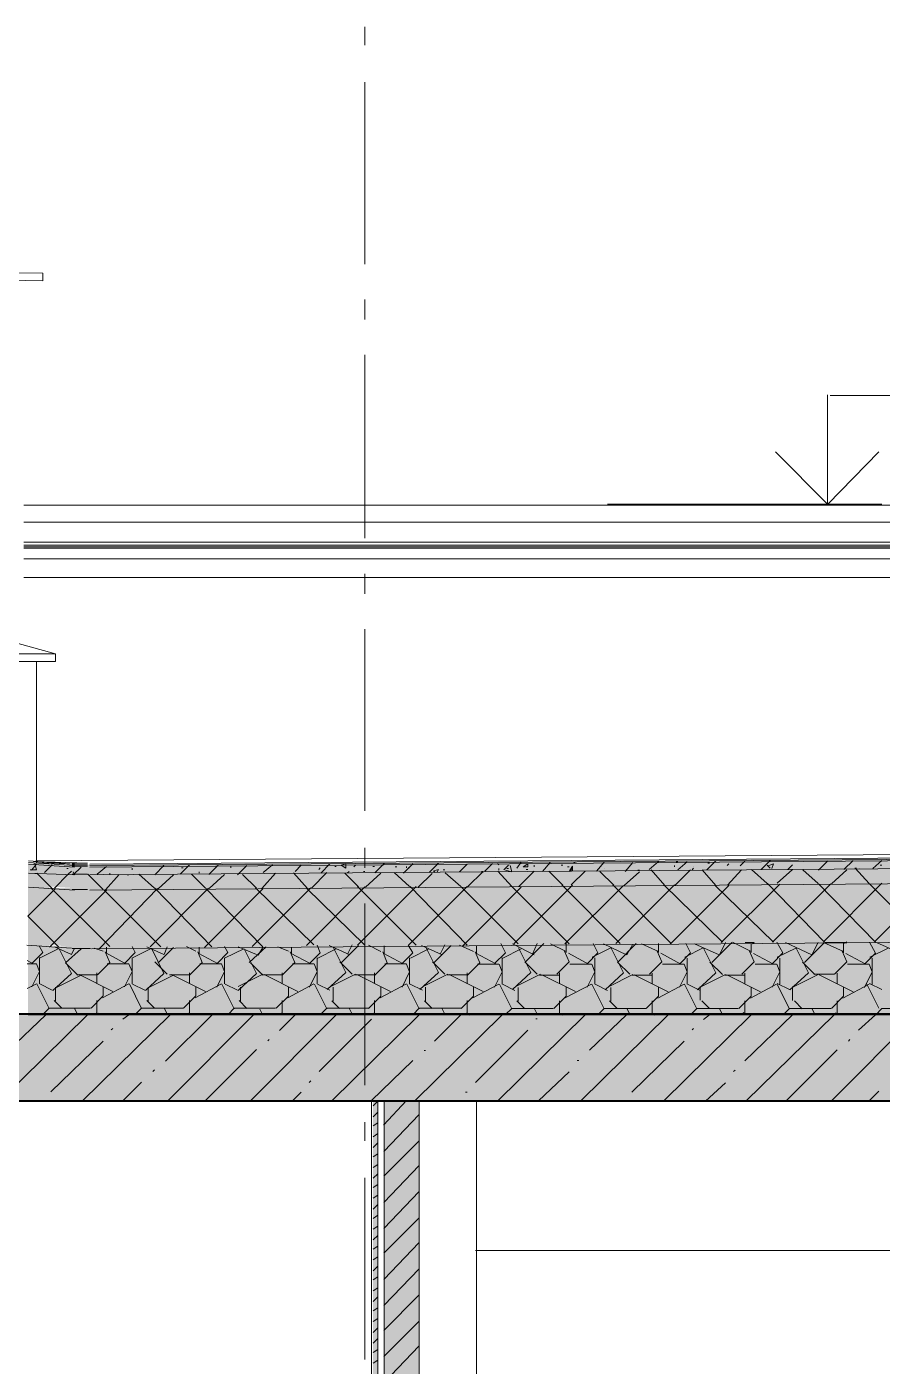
# Model space of a CAD drawing. Header units: millimetres. Extents: x -135211 to 49383, y -8033 to 228499.
# Drawn here: x -63077 to -60724, y 52627 to 56307 of the extents above; entities that cross this region are included whole.
import ezdxf

# ---------------------------------------------------------------- set-up
doc = ezdxf.new("R2010")
doc.units = ezdxf.units.MM
doc.layers.add('PDF _Геометрия', color=7, linetype='Continuous', true_color=0x1d1d1d)
doc.layers.add('PDF _Сплошная заливка', color=7, linetype='Continuous', true_color=0xffffff)

msp = doc.modelspace()

# ---------------------------------------------------------------- hatches: boundary and pattern name
at = {"layer": 'PDF _Сплошная заливка', "transparency": 33554559}
for points in [[(-51617.8, 54095.9), (-51725.3, 54093.3), (-53325.4, 54080.6), (-53863, 54076.4), (-54929.7, 54067.9), (-55467.3, 54063.7), (-57067.4, 54051), (-57605, 54046.7), (-58671.7, 54038.3), (-59209.3, 54034), (-60809.4, 54021.3), (-61347, 54017.1), (-62413.8, 54008.6), (-63014.9, 54004.4), (-63014.9, 54008.6), (-63073.1, 54008.6), (-63073.1, 53983.2), (-62951.4, 53983.2), (-62909, 53979), (-62909, 53983.2), (-62346, 53987.5), (-60669.7, 54000.2), (-60106.7, 54004.4), (-58430.5, 54017.1), (-57867.5, 54021.3), (-56191.2, 54034), (-55628.2, 54038.3), (-53951.9, 54051), (-53388.9, 54055.2), (-51712.6, 54067.9), (-51543.2, 54072.1), (-51378.2, 54072.1), (-51378.2, 54095.9)], [(-51618, 54070.5), (-51725.3, 54067.9), (-52284, 54063.7), (-52847, 54059.4), (-53405.8, 54055.2), (-54531.8, 54046.7), (-55090.6, 54042.5), (-55653.6, 54038.3), (-56212.3, 54034), (-57338.3, 54025.6), (-57897.1, 54021.3), (-58460.1, 54017.1), (-59018.8, 54012.9), (-60144.8, 54004.4), (-60703.6, 54000.2), (-61266.6, 53995.9), (-61825.4, 53991.7), (-62388.4, 53987.5), (-63073.1, 53983.3), (-63073.1, 53945.1), (-63014.9, 53945.1), (-62951.4, 53940.9), (-62909, 53936.7), (-62909, 53940.9), (-52241.7, 54025.6), (-51712.6, 54029.8), (-51543.2, 54034), (-51378.2, 54034), (-51378.2, 54070.5)], [(-51618.5, 54032.4), (-51725.3, 54029.8), (-53325.4, 54017.1), (-53863, 54012.9), (-54929.7, 54004.4), (-55467.3, 54000.2), (-57067.4, 53987.5), (-57605, 53983.2), (-58671.7, 53974.8), (-59209.3, 53970.5), (-60809.4, 53957.8), (-61347, 53953.6), (-62413.8, 53945.1), (-63014.9, 53940.9), (-63014.9, 53945.1), (-63073.1, 53945.1), (-63073.1, 53784.3), (-63014.9, 53784.3), (-62955.6, 53780), (-62904.8, 53775.8), (-62904.8, 53780), (-57571.1, 53822.4), (-57042, 53826.6), (-52241.7, 53864.7), (-51712.6, 53868.9), (-51543.2, 53873.2), (-51378.2, 53873.2), (-51378.2, 54032.4)], [(-51618.6, 53871.5), (-51725.3, 53868.9), (-52792, 53860.5), (-53329.6, 53856.2), (-54396.3, 53847.8), (-54933.9, 53843.5), (-56000.7, 53835.1), (-56538.3, 53830.8), (-57605, 53822.4), (-58142.6, 53818.1), (-59209.3, 53809.7), (-59746.9, 53805.4), (-60813.7, 53797), (-61351.3, 53792.7), (-62418, 53784.3), (-63014.9, 53780), (-63014.9, 53784.3), (-63073.1, 53784.3), (-63073.1, 53593.8), (-51378.2, 53593.8), (-51378.2, 53871.5)]]:
    msp.add_hatch(color=256, dxfattribs=at).paths.add_polyline_path(points)

# ---------------------------------------------------------------- linework, layer by layer
at = {"layer": 'PDF _Геометрия', "color": 7, "lineweight": 9}
for points in [[(-62146.7, 56256.3), (-62146.7, 56307.1)], [(-62146.7, 55655.2), (-62146.7, 56154.7)], [(-63714.4, 55638.7), (-63032.9, 55630.2), (-63032.9, 55609), (-63714.4, 55621.7)], [(-62146.7, 55502.8), (-62146.7, 55557.8)], [(-62146.7, 54901.7), (-62146.7, 55405.4)], [(-61479.8, 54995.4), (-60874.5, 54995.4), (-60874.5, 55295.9)], [(-60867.3, 55293.9), (-60067.2, 55293.9)], [(-55434.6, 54992.9), (-63084.5, 54992.9)], [(-61623.4, 54992.8), (-61471.1, 54992.8)], [(-61025.9, 54995.1), (-60725.3, 54995.1)], [(-55434.6, 54946.4), (-63084.5, 54946.4)], [(-55434.6, 54891.3), (-63084.5, 54891.3)], [(-55434.6, 54878.6), (-63084.5, 54878.6)], [(-63084.5, 54874.4), (-55434.6, 54874.4)], [(-62146.7, 54749.3), (-62146.7, 54804.3)], [(-62146.7, 54152.4), (-62146.7, 54652)], [(-63002.1, 54563.1), (-62997.8, 54563.1), (-62997.8, 54584.3), (-63150.3, 54626.6), (-62997.8, 54584.3), (-64428.7, 54584.3)], [(-62997.8, 54584.3), (-62997.8, 54563.1), (-64428.7, 54563.1)], [(-63050.4, 54010.7), (-63050.4, 54561.1)], [(-63073.1, 53592.1), (-51372.2, 53592.1), (-51372.2, 53871.5), (-51372.2, 54032.4), (-51372.2, 54070.5), (-51372.2, 54095.9), (-51372.2, 54100.1), (-51372.2, 54104.4), (-51706.5, 54091.7)], [(-63051.7, 54015.3), (-55469.6, 54070.4)], [(-51705.6, 54091.4), (-62902.9, 54006.7)], [(-62146.7, 53995.8), (-62146.7, 54050.9)], [(-63051.2, 54010.9), (-62945.1, 54006.7), (-63072.3, 54015.1)], [(-63058.4, 54013.2), (-62910, 54008.9), (-62952.3, 54008.9)], [(-62146.7, 53398.9), (-62146.7, 53898.4)], [(-62094, 53356), (-62094, 48526), (-65095.2, 48526)], [(-65058.6, 48651.8), (-62129.1, 48651.8), (-62129.1, 53355), (-65058.6, 53355)], [(-62133.5, 48653.4), (-62129.1, 48653.4), (-62129.1, 53356.4), (-62133.5, 53356.4)], [(-62124.2, 48651.5), (-62111.6, 48651.5), (-62111.6, 53354.8), (-62124.2, 53354.8)], [(-62095, 48526.2), (-61997.5, 48526.2), (-61997.5, 53356.3), (-62095, 53356.3)], [(-59146, 52944.9), (-61842.6, 52944.9), (-59146, 52944.9), (-59146, 53355.5), (-61842.6, 53355.5)], [(-62146.7, 53246.6), (-62146.7, 53297.3)], [(-62146.7, 52645.5), (-62146.7, 53144.9)]]:
    msp.add_lwpolyline(points, dxfattribs=at)
at = {"layer": 'PDF _Геометрия', "color": 7, "lineweight": 18}
for points in [[(-60874.5, 54995.4), (-61018.2, 55139.3)], [(-60873.7, 54995.2), (-60734.1, 55139.1)]]:
    msp.add_lwpolyline(points, dxfattribs=at)
at = {"layer": 'PDF _Геометрия', "color": 7, "lineweight": 9}
for points in [[(-55434.6, 54882.9), (-63084.5, 54882.9)], [(-63084.5, 54844.8), (-55434.6, 54844.8)], [(-63084.5, 54794), (-55434.6, 54794)], [(-61839.6, 48651.1), (-61839.6, 52943.9), (-61839.6, 53354.5)]]:
    msp.add_lwpolyline(points, close=True, dxfattribs=at)
at = {"layer": 'PDF _Геометрия', "color": 7, "lineweight": 20}
for points in [[(-62902.9, 53998.3), (-51705.6, 54087.2), (-62902.9, 54002.5)], [(-51705.6, 54061.8), (-62902.9, 53977.1)], [(-62945.1, 54002.4), (-63072.3, 54010.9)], [(-62945.1, 53998.2), (-63072.3, 54006.7)], [(-62910, 54004.7), (-62952.3, 54004.7)], [(-62910, 54000.5), (-62952.3, 54000.5)], [(-51705.6, 54023.7), (-62902.9, 53934.8)], [(-62945.1, 53977), (-63072.3, 53981.3)], [(-62910, 53979.3), (-62952.3, 53979.3)], [(-62945.1, 53934.7), (-63072.3, 53943.2)], [(-62910, 53937), (-62952.3, 53937)], [(-51705.6, 53862.8), (-62898.9, 53773.9)], [(-62953.9, 53775.3), (-63076.7, 53783.7)], [(-62901.3, 53774.7), (-62952.2, 53774.7)]]:
    msp.add_lwpolyline(points, dxfattribs=at)
at = {"layer": 'PDF _Геометрия', "lineweight": 9}
for points in [[(-63067.2, 53990.9), (-63050.4, 53990.9), (-63054.7, 54007.8)], [(-63063.3, 53989.6), (-63050.4, 54006.5)], [(-63027.7, 53983.3), (-63006.5, 54004.4)], [(-63024.1, 54003.3), (-63024.1, 54003.3)], [(-62967, 53994.1), (-62962.7, 53994.1)], [(-62948.7, 53976.8), (-62927.6, 53998)], [(-62882.9, 53978.7), (-62857.4, 53999.9)], [(-62787.2, 53990.7), (-62787.2, 53994.9)], [(-62787.2, 53992), (-62787.2, 53992)], [(-62725, 53977), (-62699.5, 54002.4)], [(-62654.8, 53978.9), (-62629.3, 54004.3)], [(-62651.1, 53996), (-62646.8, 53996)], [(-62575.9, 53978), (-62550.3, 54003.4)], [(-62515.2, 53995.9), (-62515.2, 54000.1)], [(-62496.9, 53977.2), (-62471.3, 54002.5)], [(-62426.3, 53983.3), (-62401.1, 54004.4)], [(-62339.1, 53986.6), (-62322.2, 54003.6)], [(-62273.9, 53991.6), (-62269.5, 53995.8)], [(-62268.5, 53981.5), (-62243.2, 54006.9)], [(-62230, 53999.6), (-62225.7, 53999.6)], [(-62212.5, 54002.3), (-62208.1, 54002.3)], [(-62177.4, 53999), (-62173, 54003.2)], [(-62124.7, 53999.7), (-62120.4, 53999.7)], [(-62119.4, 53982.5), (-62094, 54007.9)], [(-62063.3, 53999.1), (-62059, 53999.1)], [(-62040.4, 53981.7), (-62015.1, 54007.1)], [(-62032.6, 54000.1), (-62032.6, 53995.9)], [(-62028.2, 53995.8), (-62023.9, 53995.8)], [(-61970.2, 53983.5), (-61944.9, 54008.9)], [(-61958, 53987.9), (-61953.7, 53983.6)], [(-61957.6, 53987.8), (-61944.9, 53992), (-61949.3, 53983.5)], [(-61931.7, 53990.5), (-61927.3, 53990.5)], [(-61886.9, 53985.6), (-61865.9, 54006.7)], [(-61816.8, 53987.5), (-61795.7, 54008.6)], [(-61782.6, 54008.4), (-61778.2, 54004.2)], [(-61778.2, 53994.4), (-61778.2, 53990.2)], [(-61764.6, 53991.2), (-61751.9, 54003.9)], [(-61760.2, 53989.8), (-61743.1, 53985.6), (-61747.5, 54002.5)], [(-61756.2, 53994.2), (-61751.9, 53994.2)], [(-61729.5, 53995.1), (-61716.8, 54012)], [(-61703.6, 53991.9), (-61699.2, 53991.9)], [(-61681.7, 54003.2), (-61681.7, 53998.9)], [(-61672.9, 54011.5), (-61672.9, 54011.5)], [(-61658.9, 53985.8), (-61637.8, 54011.1)], [(-61607.1, 54003.6), (-61602.7, 54003.6)], [(-61589.5, 53999.2), (-61585.2, 53999.2)], [(-61584.7, 53986.4), (-61576.4, 53994.9)], [(-61572, 54008.8), (-61567.6, 54013)], [(-61509.8, 53986.8), (-61488.6, 54012.1)], [(-61488.6, 53993.9), (-61488.6, 53993.9)], [(-61430.8, 53985.9), (-61409.7, 54011.3)], [(-61396.5, 53990), (-61392.1, 53990)], [(-61365.1, 53992), (-61339.5, 54013.2)], [(-61321.9, 53948.1), (-61359.9, 53990.5)], [(-61295.6, 54002.9), (-61295.6, 53998.7)], [(-61294.1, 53948.7), (-61251.7, 53991.1)], [(-61291.2, 54012.6), (-61286.8, 54012.6)], [(-61286.8, 54012.6), (-61286.8, 54012.6)], [(-61286.1, 53991.1), (-61260.5, 54012.3)], [(-61247.4, 53990.9), (-61243, 53995.2)], [(-61243, 53999.4), (-61243, 53999.4)], [(-61181.5, 53948), (-61219.5, 53990.3)], [(-61206.7, 53990.3), (-61181.5, 54015.7)], [(-61203.5, 54008.7), (-61199.1, 54008.7)], [(-61150.9, 54002.6), (-61146.5, 54006.8)], [(-61149.4, 53948.5), (-61111.4, 53990.8)], [(-61115.4, 54002.1), (-61102.6, 54014.8)], [(-61041.2, 53953.3), (-61083.7, 53991.4)], [(-61057.6, 53991.3), (-61032.4, 54016.7)], [(-61040.8, 54004), (-61032.4, 53995.5)], [(-61036.5, 54002.6), (-61023.6, 54006.8), (-61028, 53994.1)], [(-61013.5, 53953.8), (-60971, 53991.9)], [(-60983.8, 53991.9), (-60971, 54004.6)], [(-60953.4, 54015.8), (-60953.4, 54015.8)], [(-60900.8, 53953.1), (-60942.9, 53991.2)], [(-60899.8, 53989.6), (-60874.5, 54015)], [(-60864, 53952.2), (-60821.8, 53990.3)], [(-60829.6, 53991.4), (-60804.3, 54016.8)], [(-60799.9, 53995.6), (-60795.5, 53995.6)], [(-60760.4, 53952.9), (-60798.6, 53995.2)], [(-60786.7, 53994.2), (-60786.7, 53994.2)], [(-60750.6, 53994.8), (-60725.3, 54016)], [(-60729.7, 54003.2), (-60725.3, 54003.2)], [(-63054.7, 53981.1), (-63050.4, 53981.1)], [(-63006.5, 53939.6), (-63048.8, 53982)], [(-63000.6, 53940.4), (-62962.7, 53978.5)], [(-62962.5, 53978.5), (-62953.9, 53986.9)], [(-62945.1, 53977), (-62949.4, 53985.5)], [(-62866.2, 53936.5), (-62908.5, 53978.8)], [(-62866.2, 53978.8), (-62866.2, 53978.8)], [(-62866.2, 53978.8), (-62866.2, 53978.8)], [(-62860.3, 53936), (-62822.3, 53978.3)], [(-62857.4, 53977.4), (-62857.4, 53977.4)], [(-62857.4, 53977.4), (-62857.4, 53977.4)], [(-62848.6, 53977.3), (-62848.6, 53981.5)], [(-62800.3, 53976.7), (-62796, 53976.7)], [(-62725.8, 53940.5), (-62768.2, 53978.6)], [(-62752.1, 53978.9), (-62752.1, 53978.9)], [(-62715.5, 53938.6), (-62673.1, 53976.7)], [(-62585.4, 53940.3), (-62623.5, 53978.4)], [(-62602.9, 53981.5), (-62602.9, 53985.7)], [(-62575.2, 53939.7), (-62532.8, 53977.8)], [(-62445, 53940.1), (-62483.2, 53978.2)], [(-62430.6, 53939.5), (-62392.4, 53981.8)], [(-62304.6, 53939.9), (-62342.9, 53982.2)], [(-62294.2, 53940.6), (-62252, 53983)], [(-62164.2, 53943.9), (-62202.2, 53982)], [(-62194.9, 53982.3), (-62190.6, 53986.5)], [(-62151.1, 53986), (-62146.7, 53986)], [(-62145.1, 53943.2), (-62102.8, 53981.3)], [(-62023.9, 53945), (-62066.2, 53983.1)], [(-62000.5, 53943), (-61962.4, 53981.1)], [(-61883.5, 53944.8), (-61925.9, 53982.9)], [(-61826.4, 53986.4), (-61822.1, 53986.4), (-61864.5, 53944.1)], [(-61830.8, 53985.2), (-61830.8, 53985.2)], [(-61743.1, 53944.6), (-61781.2, 53986.9)], [(-61723.8, 53945.2), (-61681.7, 53987.5)], [(-61602.7, 53948.6), (-61640.9, 53986.7)], [(-61579.5, 53949.2), (-61541.3, 53987.3)], [(-61462.3, 53948.4), (-61500.6, 53986.5)], [(-61434.4, 53947.6), (-61392.1, 53985.7)], [(-61166.9, 53790.7), (-61006.1, 53951.6)], [(-60883.2, 53792), (-61039.9, 53952.8)], [(-61026.3, 53791.8), (-60865.7, 53952.7)], [(-60742.8, 53791.8), (-60899.3, 53952.7)], [(-60886.3, 53792.9), (-60725.3, 53953.8)], [(-60602.5, 53795.8), (-60759.3, 53952.5)], [(-60745.8, 53792.7), (-60584.9, 53953.5)], [(-63074, 53863.3), (-62997.8, 53939.5)], [(-63014.1, 53778.4), (-62857.4, 53935)], [(-62848.6, 53779.7), (-63009.6, 53940.5)], [(-62877.9, 53774), (-62717, 53939.1)], [(-62708.2, 53779.5), (-62864.8, 53936.1)], [(-62737.4, 53779.3), (-62576.6, 53940.2)], [(-62567.8, 53779.2), (-62724.3, 53940.1)], [(-62588.1, 53777.7), (-62427.5, 53938.6)], [(-62427.5, 53779), (-62584.2, 53939.9)], [(-62456.8, 53780.3), (-62295.9, 53941.1)], [(-62287.1, 53784.4), (-62448.1, 53941)], [(-62307.6, 53782.8), (-62146.7, 53943.7)], [(-62146.7, 53784.1), (-62307.6, 53940.8)], [(-62167.1, 53783.9), (-62006.3, 53944.8)], [(-62006.3, 53783.9), (-62167.1, 53944.8)], [(-62027, 53783.7), (-61865.9, 53944.6)], [(-61865.9, 53783.7), (-62022.6, 53944.6)], [(-61725.5, 53787.7), (-61882.1, 53944.4)], [(-61877.7, 53782.1), (-61716.8, 53943)], [(-61585.2, 53787.5), (-61741.6, 53944.2)], [(-61737.2, 53787.4), (-61576.4, 53948.3)], [(-61444.8, 53788.6), (-61605.5, 53949.5)], [(-61596.7, 53787.2), (-61436, 53948.1)], [(-61304.4, 53788.4), (-61465.4, 53949.3)], [(-61456.6, 53788.3), (-61295.6, 53949.2)], [(-61164, 53792.4), (-61324.9, 53949.1)], [(-61307.4, 53786.7), (-61146.5, 53947.6)], [(-61023.6, 53792.2), (-61184.4, 53948.9)], [(-62989, 53778.5), (-63073.9, 53863.2)], [(-63062.6, 53733.8), (-63032.9, 53763.4), (-63041.5, 53780.4)], [(-63039.8, 53748.9), (-62989, 53774.3)], [(-63004.8, 53659.6), (-62953.9, 53706.2), (-62988, 53773.9)], [(-62953.9, 53758.3), (-63000.5, 53779.5)], [(-62969.8, 53735.5), (-62927.6, 53773.6)], [(-62953.8, 53758.2), (-62945.1, 53775.2)], [(-62866.2, 53767.2), (-62891.6, 53775.6)], [(-62857.4, 53761.5), (-62857.4, 53778.4)], [(-62808.2, 53733.7), (-62778.4, 53763.3), (-62787.1, 53780.2)], [(-62785.6, 53748.8), (-62734.6, 53774.2)], [(-62750.1, 53659.5), (-62699.5, 53706), (-62733.2, 53773.8)], [(-62699.5, 53758.2), (-62746.2, 53779.4)], [(-62715.5, 53735.4), (-62673.1, 53777.8)], [(-62699.3, 53758.1), (-62690.7, 53779.3)], [(-62611.7, 53767), (-62637.3, 53779.7)], [(-62602.9, 53761.3), (-62602.9, 53778.3)], [(-62553.5, 53733.5), (-62524, 53763.2), (-62532.6, 53780.1)], [(-62530.9, 53748.6), (-62480.1, 53774.1)], [(-62445, 53758), (-62495.8, 53779.2)], [(-62495.8, 53659.3), (-62445, 53705.9), (-62478.9, 53773.6)], [(-62465.2, 53736.6), (-62418.7, 53778.9)], [(-62440.1, 53756.5), (-62427.5, 53777.7)], [(-62357.3, 53766.9), (-62386.8, 53779.6)], [(-62348.5, 53761.2), (-62348.5, 53778.1)], [(-62299.1, 53733.4), (-62269.5, 53763), (-62277.8, 53784.2)], [(-62276.6, 53748.5), (-62225.7, 53773.9)], [(-62250.3, 53662), (-62199.3, 53708.5), (-62233.3, 53776.2)], [(-62190.6, 53757.9), (-62245.5, 53783.3)], [(-62210.9, 53736.5), (-62164.2, 53783)], [(-62194.4, 53759.1), (-62181.8, 53784.6)], [(-62102.8, 53766.7), (-62136.8, 53783.7)], [(-62094, 53761.1), (-62094, 53782.3)], [(-62044.8, 53733.2), (-62015.1, 53762.9), (-62027.8, 53784)], [(-62021.9, 53748.4), (-61971.2, 53773.8)], [(-61995.6, 53661.8), (-61944.9, 53708.4), (-61978.6, 53776.1)], [(-61936.1, 53757.7), (-61991.2, 53783.1)], [(-61956.2, 53736.3), (-61909.8, 53782.9)], [(-61940, 53759), (-61927.3, 53784.4)], [(-61848.4, 53766.6), (-61886.5, 53783.5)], [(-61839.6, 53761), (-61839.6, 53782.1)], [(-61790.4, 53733.1), (-61760.6, 53762.7), (-61773.3, 53788.1)], [(-61767.6, 53748.2), (-61716.8, 53773.6)], [(-61741.3, 53661.7), (-61690.4, 53708.3), (-61724.2, 53776)], [(-61681.7, 53757.6), (-61740.9, 53787.3)], [(-61706.3, 53737.5), (-61655.3, 53788.3)], [(-61685.6, 53758.9), (-61672.9, 53788.5)], [(-61593.9, 53766.4), (-61636.1, 53787.6)], [(-61619, 53704.2), (-61585.2, 53738.1), (-61597.9, 53767.7)], [(-61593.9, 53763.5), (-61593.9, 53788.9)], [(-61535.7, 53732.9), (-61506.2, 53762.6), (-61518.9, 53788)], [(-61521.7, 53750.8), (-61471.1, 53776.2)], [(-61427.2, 53757.5), (-61490.6, 53787.1)], [(-61486.6, 53661.5), (-61436, 53708.1), (-61469.9, 53775.8)], [(-61451.6, 53737.4), (-61400.9, 53788.2)], [(-61426.4, 53757.3), (-61409.7, 53786.9)], [(-61339.5, 53766.3), (-61386.2, 53787.5)], [(-61364.7, 53704), (-61330.7, 53737.9), (-61343.5, 53767.5)], [(-61339.5, 53788.8), (-61339.5, 53788.8)], [(-61339.5, 53763.4), (-61339.5, 53788.8)], [(-61281.3, 53732.8), (-61251.7, 53762.4), (-61264.5, 53787.9)], [(-61267.4, 53750.7), (-61216.6, 53776.1)], [(-61172.8, 53757.4), (-61240.4, 53787)], [(-61232.4, 53661.4), (-61181.5, 53708), (-61215.6, 53775.7)], [(-61192.5, 53735.8), (-61137.7, 53790.8)], [(-61172, 53757.1), (-61155.2, 53791)], [(-61085, 53766.2), (-61135.9, 53791.6)], [(-61110.3, 53703.9), (-61076.3, 53737.7), (-61089.1, 53767.4)], [(-61101.5, 53791.5), (-61076.3, 53791.5), (-61080.7, 53787.3)], [(-61085, 53763.3), (-61085, 53788.6)], [(-61076.3, 53791.5), (-61076.3, 53791.5)], [(-61027, 53732.7), (-60997.3, 53762.3), (-61014.1, 53791.9)], [(-61013.2, 53750.5), (-60962.2, 53775.9)], [(-60918.3, 53757.2), (-60990.2, 53791.1)], [(-60978.1, 53661.3), (-60927.1, 53707.8), (-60960.8, 53775.5)], [(-60938.3, 53735.7), (-60883.2, 53790.7)], [(-60917.6, 53757), (-60900.8, 53790.9)], [(-60830.6, 53766), (-60885.6, 53791.4)], [(-60883.2, 53792), (-60883.2, 53792)], [(-60880.9, 53791.3), (-60821.8, 53791.3)], [(-60855.6, 53703.7), (-60821.8, 53737.6), (-60834.7, 53767.2)], [(-60830.6, 53763.1), (-60830.6, 53788.5)], [(-60830.3, 53788.4), (-60821.8, 53792.6)], [(-60821.8, 53791.3), (-60821.8, 53791.3)], [(-60772.6, 53732.5), (-60742.8, 53762.2), (-60759.7, 53791.8)], [(-60758.5, 53750.4), (-60707.8, 53775.8)], [(-60663.9, 53757.1), (-60740, 53791)], [(-63059.2, 53732.8), (-63076, 53741.2)], [(-63075.8, 53732.7), (-63050.4, 53732.7)], [(-63062.7, 53669.1), (-63041.6, 53711.4), (-63050.3, 53732.6)], [(-63041.6, 53677.5), (-63041.6, 53749.5)], [(-62936.4, 53701.8), (-62970.4, 53735.6)], [(-62882.3, 53702.1), (-62848.6, 53736), (-62861.1, 53765.6)], [(-62804.7, 53732.6), (-62859.6, 53762.3)], [(-62855.2, 53732.5), (-62796, 53732.5)], [(-62808.4, 53668.9), (-62787.2, 53711.3), (-62795.8, 53732.4)], [(-62787.2, 53677.4), (-62787.2, 53749.4)], [(-62690.7, 53704.4), (-62724.4, 53738.3)], [(-62628, 53702), (-62594.2, 53735.9), (-62606.7, 53765.5)], [(-62550.3, 53732.5), (-62605.4, 53762.1)], [(-62600.9, 53732.4), (-62541.5, 53732.4)], [(-62554, 53668.8), (-62532.8, 53711.1), (-62541.4, 53732.3)], [(-62532.8, 53677.3), (-62532.8, 53749.2)], [(-62427.5, 53701.5), (-62461.3, 53735.4)], [(-62373.6, 53701.9), (-62339.7, 53735.7), (-62352.3, 53765.3)], [(-62295.9, 53732.4), (-62351.1, 53762)], [(-62346.2, 53732.2), (-62287.1, 53732.2)], [(-62299.6, 53668.6), (-62278.3, 53711), (-62286.6, 53732.1)], [(-62278.3, 53677.1), (-62278.3, 53749.1)], [(-62181.8, 53704.1), (-62215.8, 53738)], [(-62119.3, 53701.7), (-62085.3, 53735.6), (-62097.9, 53765.2)], [(-62041.4, 53732.2), (-62096.4, 53761.8)], [(-62092, 53732.1), (-62032.6, 53732.1)], [(-62044.8, 53668.5), (-62023.9, 53710.8), (-62032.2, 53732)], [(-62023.9, 53677), (-62023.9, 53749)], [(-61927.3, 53704), (-61961, 53737.8)], [(-61864.5, 53701.6), (-61830.8, 53735.4), (-61843.5, 53765.1)], [(-61787, 53732.1), (-61842.2, 53761.7)], [(-61837.3, 53731.9), (-61778.2, 53731.9)], [(-61790.4, 53668.4), (-61769.4, 53710.7), (-61777.7, 53731.9)], [(-61769.4, 53676.8), (-61769.4, 53748.8)], [(-61672.9, 53703.8), (-61706.7, 53737.7)], [(-61532.5, 53731.9), (-61587.5, 53761.6)], [(-61583.1, 53731.8), (-61523.7, 53731.8)], [(-61536.1, 53668.2), (-61515, 53710.5), (-61523.3, 53731.7)], [(-61515, 53676.7), (-61515, 53748.7)], [(-61418.4, 53703.7), (-61452.4, 53737.5)], [(-61278.1, 53731.8), (-61333.2, 53761.4)], [(-61328.4, 53731.7), (-61269.3, 53731.7)], [(-61281.7, 53668.1), (-61260.5, 53710.4), (-61268.9, 53731.6)], [(-61260.5, 53676.6), (-61260.5, 53748.5)], [(-61164, 53703.6), (-61198, 53737.4)], [(-61023.6, 53731.6), (-61078.5, 53761.3)], [(-61074.2, 53731.5), (-61014.8, 53731.5)], [(-61027.3, 53668), (-61006.1, 53710.3), (-61014.5, 53731.4)], [(-61006.1, 53676.4), (-61006.1, 53748.4)], [(-60909.6, 53703.4), (-60943.3, 53737.3)], [(-60769.2, 53731.5), (-60824.3, 53761.2)], [(-60819.5, 53731.4), (-60760.4, 53731.4)], [(-60773, 53667.8), (-60751.6, 53710.1), (-60760.1, 53731.3)], [(-60751.6, 53676.3), (-60751.6, 53748.2)], [(-62995.3, 53667.8), (-62927.6, 53701.7)], [(-62938.9, 53702.5), (-62883.7, 53702.5)], [(-62839.8, 53656.8), (-62933.1, 53703.4)], [(-62883.7, 53678.5), (-62883.7, 53708.1)], [(-62741.1, 53667.7), (-62673.1, 53701.5)], [(-62684.3, 53702.4), (-62629.3, 53702.4)], [(-62585.4, 53656.7), (-62678.5, 53703.2)], [(-62629.3, 53678.3), (-62629.3, 53708)], [(-62495.2, 53670.3), (-62427.5, 53704.1)], [(-62430, 53702.2), (-62374.8, 53702.2)], [(-62330.9, 53656.5), (-62424, 53703.1)], [(-62374.8, 53678.2), (-62374.8, 53707.8)], [(-62240.6, 53670.1), (-62173, 53704)], [(-62175.3, 53702.1), (-62120.4, 53702.1)], [(-62076.5, 53656.4), (-62169.5, 53703)], [(-62120.4, 53678), (-62120.4, 53707.7)], [(-61986.4, 53670), (-61918.6, 53703.9)], [(-61921.1, 53701.9), (-61865.9, 53701.9)], [(-61822.1, 53656.2), (-61915.3, 53702.8)], [(-61865.9, 53677.9), (-61865.9, 53707.5)], [(-61731.7, 53669.9), (-61664.1, 53703.7)], [(-61666.4, 53701.8), (-61611.5, 53701.8)], [(-61567.6, 53656.1), (-61660.8, 53702.7)], [(-61611.5, 53677.7), (-61611.5, 53707.4)], [(-61477.5, 53669.7), (-61409.7, 53703.6)], [(-61412.1, 53701.7), (-61357, 53701.7)], [(-61313.2, 53656), (-61406.2, 53702.5)], [(-61357, 53677.6), (-61357, 53707.2)], [(-61222.9, 53669.6), (-61155.2, 53703.4)], [(-61157.4, 53701.6), (-61102.6, 53701.6)], [(-61058.7, 53655.8), (-61151.7, 53702.4)], [(-61102.6, 53677.5), (-61102.6, 53707.1)], [(-60968.6, 53669.4), (-60900.8, 53703.3)], [(-60912, 53704.1), (-60856.9, 53704.1)], [(-60804.3, 53655.7), (-60897.5, 53702.3)], [(-60848.1, 53677.3), (-60848.1, 53707)], [(-63075.8, 53664.9), (-63050.4, 53677.6)], [(-63015.3, 53609.5), (-63049.3, 53677.2)], [(-63006.5, 53660.2), (-63040.6, 53677.2)], [(-62997.8, 53630.5), (-62997.8, 53668.6)], [(-62899.8, 53610.5), (-62866.2, 53644.4), (-62866.2, 53669.8)], [(-62868.1, 53639.4), (-62796, 53677.5)], [(-62760.9, 53609.4), (-62794.6, 53677.1)], [(-62752.1, 53660.1), (-62785.8, 53677)], [(-62743.3, 53630.3), (-62743.3, 53668.4)], [(-62645.5, 53610.4), (-62611.7, 53644.3), (-62611.7, 53669.7)], [(-62613.5, 53639.2), (-62541.5, 53677.3)], [(-62506.4, 53609.2), (-62540.3, 53676.9)], [(-62497.7, 53659.9), (-62531.5, 53676.9)], [(-62488.9, 53630.2), (-62488.9, 53668.3)], [(-62391.2, 53610.3), (-62357.3, 53644.1), (-62357.3, 53669.5)], [(-62358.9, 53639.1), (-62287.1, 53677.2)], [(-62252, 53609.1), (-62285.9, 53676.8)], [(-62243.2, 53659.8), (-62277.2, 53676.7)], [(-62234.4, 53630.1), (-62234.4, 53668.2)], [(-62136.8, 53610.1), (-62102.8, 53644), (-62102.8, 53669.4)], [(-62104.7, 53639), (-62032.6, 53677.1)], [(-61997.5, 53608.9), (-62031.6, 53676.7)], [(-61988.8, 53659.7), (-62022.8, 53676.6)], [(-61980, 53629.9), (-61980, 53668)], [(-61882.1, 53610), (-61848.4, 53643.8), (-61848.4, 53669.2)], [(-61850.1, 53638.8), (-61778.2, 53676.9)], [(-61743.1, 53608.8), (-61776.8, 53676.5)], [(-61734.3, 53659.5), (-61768.1, 53676.4)], [(-61725.5, 53629.8), (-61725.5, 53667.9)], [(-61627.8, 53609.8), (-61593.9, 53643.7), (-61593.9, 53669.1)], [(-61595.9, 53638.7), (-61523.7, 53676.8)], [(-61488.6, 53608.7), (-61522.5, 53676.4)], [(-61479.9, 53659.4), (-61513.8, 53676.3)], [(-61471.1, 53629.6), (-61471.1, 53667.7)], [(-61373.4, 53609.7), (-61339.5, 53643.5), (-61339.5, 53668.9)], [(-61341.2, 53638.6), (-61269.3, 53676.6)], [(-61234.2, 53608.5), (-61268.2, 53676.3)], [(-61225.4, 53659.2), (-61259.4, 53676.2)], [(-61225.4, 53632.3), (-61225.4, 53670.3)], [(-61119.1, 53609.5), (-61085, 53643.4), (-61085, 53668.8)], [(-61086.6, 53638.4), (-61014.8, 53676.5)], [(-60979.7, 53661.8), (-61013.4, 53678.8)], [(-60979.7, 53608.4), (-61013.4, 53676.1)], [(-60971, 53632.1), (-60971, 53670.2)], [(-60864.3, 53609.4), (-60830.6, 53643.3), (-60830.6, 53668.6)], [(-60832.4, 53638.3), (-60760.4, 53676.4)], [(-60734.1, 53611), (-60767.9, 53678.7)], [(-60725.3, 53661.7), (-60759.1, 53678.6)], [(-62980.2, 53610.5), (-63001.3, 53631.6)], [(-62888, 53593.8), (-62883.7, 53598.1), (-62883.7, 53631.9)], [(-62725.8, 53610.3), (-62747, 53631.5)], [(-62633.6, 53593.7), (-62629.3, 53597.9), (-62629.3, 53631.7)], [(-62471.3, 53610.2), (-62492.6, 53631.3)], [(-62379.2, 53593.5), (-62374.8, 53597.7), (-62374.8, 53631.6)], [(-62216.9, 53610), (-62238.2, 53631.2)], [(-62124.7, 53593.4), (-62120.4, 53597.6), (-62120.4, 53631.5)], [(-61962.4, 53609.9), (-61983.4, 53631.1)], [(-61870.3, 53593.2), (-61865.9, 53597.5), (-61865.9, 53631.3)], [(-61708, 53609.7), (-61729, 53630.9)], [(-61615.9, 53593.1), (-61611.5, 53597.3), (-61611.5, 53631.2)], [(-61453.5, 53609.6), (-61474.7, 53630.8)], [(-61361.4, 53592.9), (-61357, 53597.2), (-61357, 53631)], [(-61199.1, 53609.5), (-61220.3, 53630.6)], [(-61107, 53592.8), (-61102.6, 53597), (-61102.6, 53630.9)], [(-60944.6, 53609.3), (-60965.9, 53630.5)], [(-60852.6, 53592.7), (-60848.1, 53596.9), (-60848.1, 53630.8)], [(-63151.1, 53355.7), (-62910, 53592.7)], [(-63125.7, 53495.3), (-63024.1, 53592.7)], [(-63032.1, 53593.9), (-63015.3, 53610.8)], [(-63015.6, 53610.9), (-62901.3, 53610.9)], [(-62936.4, 53591.7), (-62945, 53608.6)], [(-62923.3, 53355.9), (-62681.9, 53592.9)], [(-62874.9, 53592.4), (-62879.3, 53596.6)], [(-62812.8, 53580.1), (-62796, 53592.8)], [(-62777.7, 53593.8), (-62760.9, 53610.7)], [(-62761.1, 53610.8), (-62646.8, 53610.8)], [(-62690.7, 53594.4), (-62699.3, 53611.3)], [(-62694.8, 53464.6), (-62567.8, 53591.6)], [(-62690.8, 53354.6), (-62453.8, 53591.7)], [(-62620.5, 53592.2), (-62624.8, 53596.4)], [(-62523.3, 53593.6), (-62506.4, 53610.6)], [(-62506.6, 53610.6), (-62392.4, 53610.6)], [(-62462.6, 53354.8), (-62225.7, 53591.9)], [(-62427.5, 53591.4), (-62436.1, 53608.3)], [(-62381.9, 53549.4), (-62339.7, 53591.8)], [(-62366, 53592.1), (-62370.4, 53596.3)], [(-62269, 53593.5), (-62252, 53610.4)], [(-62252.2, 53610.5), (-62137.9, 53610.5)], [(-62238.7, 53354.9), (-61997.5, 53592)], [(-62181.8, 53594), (-62190.1, 53611)], [(-62111.6, 53591.9), (-62116, 53596.2)], [(-62014.6, 53593.3), (-61997.5, 53610.3)], [(-62010.9, 53355.1), (-61769.4, 53592.2)], [(-61997.7, 53610.4), (-61883.5, 53610.4)], [(-61955.2, 53520.1), (-61883.5, 53592.1)], [(-61927.3, 53593.9), (-61935.7, 53610.8)], [(-61857.1, 53591.8), (-61861.5, 53596)], [(-61782.7, 53355.2), (-61541.3, 53592.3)], [(-61760.2, 53593.2), (-61743.1, 53610.1)], [(-61743.2, 53610.2), (-61629, 53610.2)], [(-61672.9, 53593.8), (-61681.2, 53610.7)], [(-61602.7, 53591.7), (-61607.1, 53595.9)], [(-61554.4, 53355.4), (-61313.2, 53592.5)], [(-61528.9, 53495), (-61427.2, 53592.4)], [(-61505.4, 53593), (-61488.6, 53610)], [(-61488.7, 53610.1), (-61374.6, 53610.1)], [(-61418.4, 53593.6), (-61426.8, 53610.6)], [(-61348.3, 53591.5), (-61352.7, 53595.8)], [(-61326.2, 53355.6), (-61085, 53592.6)], [(-61251, 53592.9), (-61234.2, 53609.9)], [(-61234.2, 53609.9), (-61120.1, 53609.9)], [(-61215.9, 53579.8), (-61199.1, 53592.5)], [(-61164, 53593.5), (-61172.4, 53610.4)], [(-61102.6, 53594.1), (-61107, 53598.4)], [(-61102.1, 53465.7), (-60971, 53592.7)], [(-61098.4, 53355.7), (-60856.9, 53592.8)], [(-60996.6, 53592.8), (-60979.7, 53609.7)], [(-60980.2, 53609.8), (-60865.7, 53609.8)], [(-60909.6, 53593.3), (-60918, 53610.3)], [(-60865.7, 53354.5), (-60628.8, 53591.6)], [(-60848.1, 53594), (-60852.6, 53598.2)], [(-60789.5, 53550.5), (-60742.8, 53592.8)], [(-60742.2, 53592.6), (-60725.3, 53609.6)], [(-60725.7, 53609.7), (-60611.2, 53609.7)], [(-62844.2, 53551), (-62839.8, 53555.2)], [(-62273, 53436.8), (-62129.1, 53580.8)], [(-61843.1, 53406.4), (-61699.2, 53550.4)], [(-61677.3, 53581.1), (-61672.9, 53581.1)], [(-61247.4, 53550.7), (-61243, 53554.9)], [(-63010.3, 53380.6), (-62866.2, 53520.3)], [(-62414.3, 53520.6), (-62409.9, 53524.8)], [(-61413.2, 53380.3), (-61269.3, 53520)], [(-60817.5, 53520.3), (-60813, 53524.6)], [(-62584.8, 53357.3), (-62445, 53496.9)], [(-61984.4, 53494.4), (-61980, 53494.4)], [(-60988, 53356.9), (-60848.1, 53496.6)], [(-62730.1, 53436.8), (-62725.8, 53441)], [(-62129.5, 53356.5), (-62015.1, 53466.5)], [(-61670, 53355.7), (-61585.2, 53436.2)], [(-61563.2, 53466.9), (-61558.8, 53466.9)], [(-61133.3, 53436.4), (-61128.9, 53440.7)], [(-62811.9, 53356.7), (-62760.9, 53407.6)], [(-62300.2, 53406.4), (-62295.9, 53410.6)], [(-61210.5, 53355), (-61155.2, 53405.8)], [(-62347.4, 53354.5), (-62322.2, 53379.9)], [(-61870.3, 53380.2), (-61865.9, 53380.2)], [(-60759.4, 53357), (-60734.1, 53382.4)], [(-62095.9, 53288.9), (-62032.6, 53356.7)], [(-62095, 53216.6), (-61997.5, 53318.2)], [(-62095, 53148.9), (-61997.5, 53246.2)], [(-62095, 53076.9), (-61997.5, 53178.5)], [(-62095, 53004.9), (-61997.5, 53106.5)], [(-62095, 52937.2), (-61997.5, 53034.6)], [(-62095, 52865.3), (-61997.5, 52966.8)], [(-62095, 52793.3), (-61997.5, 52894.9)], [(-62095, 52725.5), (-61997.5, 52822.9)], [(-62095, 52653.6), (-61997.5, 52751)], [(-62095, 52581.6), (-61997.5, 52683.2)]]:
    msp.add_lwpolyline(points, dxfattribs=at)
for points in [[(-62199.3, 54007.8), (-62199.3, 53995.1), (-62212, 54003.5)], [(-61699.2, 54007.6), (-61699.2, 53999.1), (-61711.9, 53999.1)], [(-61576.4, 54000.4), (-61576.4, 53987.7), (-61584.7, 53987.7)]]:
    msp.add_lwpolyline(points, close=True, dxfattribs=at)
at = {"layer": 'PDF _Геометрия', "color": 7, "lineweight": 40}
for points in [[(-98975, 44556.3), (-50951, 44556.3), (-50951, 45157.5), (-50951, 48285.7), (-50951, 48526.9), (-50951, 53356.8), (-50951, 53593.9), (-77399.3, 53593.9)], [(-77396.4, 53355.7), (-51196.7, 53355.7), (-51196.7, 48525.6), (-65293.5, 48525.6)]]:
    msp.add_lwpolyline(points, dxfattribs=at)
at = {"layer": 'PDF _Геометрия', "color": 252, "lineweight": 9, "true_color": 0x878787}
for points in [[(-62124.2, 53342.2), (-62111.6, 53354.8)], [(-62124.2, 53312.5), (-62111.6, 53325.2)], [(-62124.2, 53287.1), (-62111.6, 53295.6)], [(-62124.2, 53257.5), (-62111.6, 53266)], [(-62124.2, 53227.9), (-62111.6, 53240.6)], [(-62124.2, 53202.4), (-62111.6, 53210.9)], [(-62124.2, 53172.8), (-62111.6, 53181.3)], [(-62124.2, 53143.2), (-62111.6, 53155.9)], [(-62124.2, 53117.8), (-62111.6, 53126.2)], [(-62124.2, 53088.2), (-62111.6, 53096.6)], [(-62124.2, 53058.5), (-62111.6, 53071.2)], [(-62124.2, 53033.1), (-62111.6, 53041.6)], [(-62124.2, 53003.5), (-62111.6, 53012)], [(-62124.2, 52973.9), (-62111.6, 52986.5)], [(-62124.2, 52948.5), (-62111.6, 52956.9)], [(-62124.2, 52918.8), (-62111.6, 52927.3)], [(-62124.2, 52889.2), (-62111.6, 52901.9)], [(-62124.2, 52863.8), (-62111.6, 52872.3)], [(-62124.2, 52834.1), (-62111.6, 52842.6)], [(-62124.2, 52804.5), (-62111.6, 52817.2)], [(-62124.2, 52779.1), (-62111.6, 52787.6)], [(-62124.2, 52749.5), (-62111.6, 52757.9)], [(-62124.2, 52719.9), (-62111.6, 52732.6)], [(-62124.2, 52690.2), (-62111.6, 52702.9)], [(-62124.2, 52664.8), (-62111.6, 52673.3)], [(-62124.2, 52635.2), (-62111.6, 52643.7)]]:
    msp.add_lwpolyline(points, dxfattribs=at)
at = {"layer": 'PDF _Сплошная заливка', "lineweight": 5, "transparency": 33554559}
for points in [[(-77649.1, 53593.9), (-50951, 53593.9), (-77649.1, 53356.8), (-50951, 53356.8)], [(-62124.2, 53354.8), (-62111.6, 53354.8), (-62124.2, 48651.5), (-62111.6, 48651.5)], [(-62095, 53356.3), (-61997.5, 53356.3), (-62095, 48526.2), (-61997.5, 48526.2)]]:
    msp.add_solid(points, dxfattribs=at)

doc.saveas('drawing.dxf')
